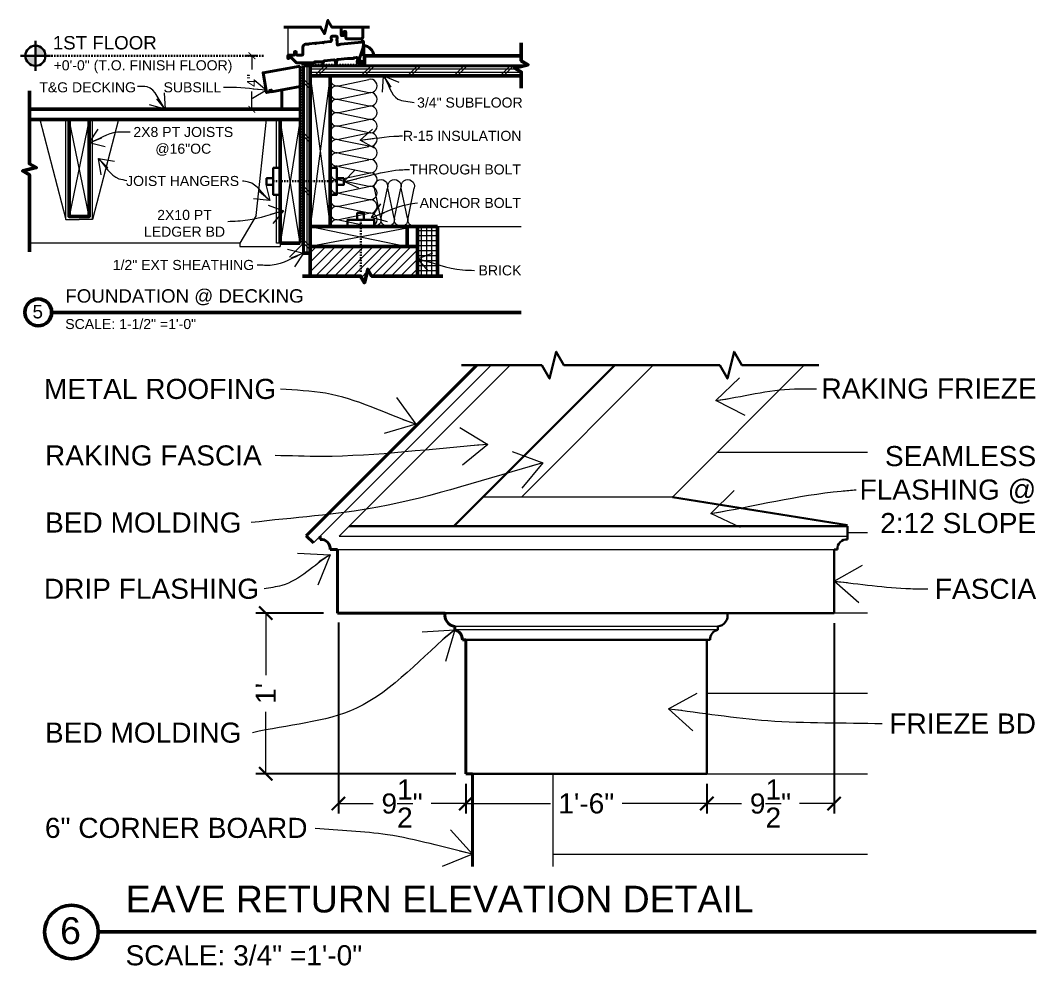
# Model space of a CAD drawing. Header units: inches. Extents: x -54 to 15382, y 469 to 41738.
# Drawn here: x 3517.2 to 3593.3, y 3670 to 3740.6 of the extents above; entities that cross this region are included whole.
import ezdxf

# ---------------------------------------------------------------- set-up
doc = ezdxf.new("R2010")
doc.units = ezdxf.units.IN
doc.header["$MEASUREMENT"] = 0
doc.linetypes.add('CENTER', pattern=[2, 1.25, -0.25, 0.25, -0.25])
doc.linetypes.add('DASHED2', pattern=[0.375, 0.25, -0.125])
doc.layers.get('0').update_dxf_attribs({"lineweight": 9})
for name, color, linetype, lineweight in [('1', 7, 'Continuous', 9), ('2', 7, 'Continuous', 18), ('3', 7, 'Continuous', 30), ('4', 7, 'Continuous', 40), ('5', 7, 'Continuous', 50), ('A-DIMSx', 7, 'Continuous', 9), ('A-TEXTx', 7, 'Continuous', 18), ('TB-11x17', 7, 'Continuous', 50)]:
    doc.layers.add(name, color=color, linetype=linetype, lineweight=lineweight)
doc.styles.get("Standard").update_dxf_attribs({"font": 'arial.ttf'})
doc.dimstyles.get("Standard").update_dxf_attribs({"dimtxt": 3, "dimasz": 2, "dimexe": 0.03125, "dimexo": 0.0625, "dimgap": 0.03125, "dimtad": 0, "dimtoh": 1, "dimdec": 4, "dimlfac": 0.99985, "dimzin": 0, "dimdsep": 46, "dimlunit": 4, "dimtxsty": 'Standard', "dimblk": 'ARCHTICK', "dimblk1": 'ARCHTICK', "dimblk2": 'ARCHTICK', "dimcen": 0.09, "dimclrt": 256, "dimadec": 0, "dimazin": 0, "dimtfac": 1, "dimtdec": 4, "dimtofl": 0, "dimtmove": 0, "dimatfit": 3, "dimfxl": 1, "dimtolj": 1, "dimtzin": 0, "dimarcsym": 0})

# ---------------------------------------------------------------- blocks, each defined once
blk = doc.blocks.new('_ArchTick')
at = {"color": 0, "linetype": 'ByBlock', "lineweight": 0, "const_width": 0.15}
blk.add_lwpolyline([(-0.5, -0.5), (0.5, 0.5)], dxfattribs=at)
blk = doc.blocks.new('*D426')
at = {"layer": 'A-DIMSx', "color": 0, "lineweight": -2, "ltscale": 0.1}
for p, q in [((3550.4152840483384, 3683.5364308495245), (3550.4152840483384, 3681.313038114977)), ((3568.4152840529914, 3683.5364308495245), (3568.4152840529914, 3681.313038114977))]:
    blk.add_line(p, q, dxfattribs=at)
at = {"layer": 'A-DIMSx', "color": 0, "lineweight": 5, "ltscale": 0.1}
for p, q in [((3550.4152840483384, 3682.063038114977), (3556.7370780479364, 3682.063038114977)), ((3568.4152840529914, 3682.063038114977), (3562.0934900533935, 3682.063038114977))]:
    blk.add_line(p, q, dxfattribs=at)
at = {"layer": 'A-DIMSx', "color": 0, "lineweight": 5, "rotation": 180}
blk.add_blockref('_ArchTick', (3550.4152840483384, 3682.063038114977), dxfattribs=at)
at = {"layer": 'A-DIMSx', "color": 0, "lineweight": 5}
blk.add_blockref('_ArchTick', (3568.4152840529914, 3682.063038114977), dxfattribs=at)
at = {"layer": 'A-DIMSx', "ltscale": 0.25, "insert": (3559.415284050665, 3682.063038114977), "char_height": 1.5, "attachment_point": 5}
blk.add_mtext('\\A1;1\'-6"', dxfattribs=at)
blk = doc.blocks.new('*D427')
at = {"layer": 'A-DIMSx', "color": 0, "lineweight": -2, "ltscale": 0.1}
for p, q in [((3577.915284052937, 3695.5364308495245), (3577.915284052937, 3681.313038114977)), ((3568.4152840529914, 3682.813038114977), (3568.4152840529914, 3682.813038114977))]:
    blk.add_line(p, q, dxfattribs=at)
at = {"layer": 'A-DIMSx', "color": 0, "lineweight": 5, "ltscale": 0.1}
for p, q in [((3568.4152840529914, 3682.063038114977), (3571.001232211218, 3682.063038114977)), ((3577.915284052937, 3682.063038114977), (3575.3293358947103, 3682.063038114977))]:
    blk.add_line(p, q, dxfattribs=at)
at = {"layer": 'A-DIMSx', "color": 0, "lineweight": 5, "rotation": 180}
blk.add_blockref('_ArchTick', (3568.4152840529914, 3682.063038114977), dxfattribs=at)
at = {"layer": 'A-DIMSx', "color": 0, "lineweight": 5}
blk.add_blockref('_ArchTick', (3577.915284052937, 3682.063038114977), dxfattribs=at)
at = {"layer": 'A-DIMSx', "ltscale": 0.25, "insert": (3573.165284052964, 3682.063038114977), "char_height": 1.5, "attachment_point": 5}
blk.add_mtext('\\A1;9{\\H1.000000x;\\S1/2;}"', dxfattribs=at)
blk = doc.blocks.new('*D428')
at = {"layer": 'A-DIMSx', "color": 0, "lineweight": -2, "ltscale": 0.1}
for p, q in [((3540.908651200072, 3695.5954181128254), (3540.908651200072, 3681.313038114977)), ((3550.4152840483384, 3683.5364308495245), (3550.4152840483384, 3681.313038114977))]:
    blk.add_line(p, q, dxfattribs=at)
at = {"layer": 'A-DIMSx', "color": 0, "lineweight": 5, "ltscale": 0.1}
for p, q in [((3540.908651200072, 3682.063038114977), (3543.497915782459, 3682.063038114977)), ((3550.4152840483384, 3682.063038114977), (3547.8260194659515, 3682.063038114977))]:
    blk.add_line(p, q, dxfattribs=at)
at = {"layer": 'A-DIMSx', "color": 0, "lineweight": 5, "rotation": 180}
blk.add_blockref('_ArchTick', (3540.908651200072, 3682.063038114977), dxfattribs=at)
at = {"layer": 'A-DIMSx', "color": 0, "lineweight": 5}
blk.add_blockref('_ArchTick', (3550.4152840483384, 3682.063038114977), dxfattribs=at)
at = {"layer": 'A-DIMSx', "ltscale": 0.25, "insert": (3545.6619676242053, 3682.063038114977), "char_height": 1.5, "attachment_point": 5}
blk.add_mtext('\\A1;9{\\H1.000000x;\\S1/2;}"', dxfattribs=at)
blk = doc.blocks.new('*D429')
at = {"layer": 'A-DIMSx', "color": 0, "lineweight": -2, "ltscale": 0.1}
for p, q in [((3539.793098687529, 3696.2864307663112), (3534.7328528156186, 3696.2864307663112)), ((3549.6652840483384, 3684.2864308495245), (3534.7328528156186, 3684.2864308495245))]:
    blk.add_line(p, q, dxfattribs=at)
at = {"layer": 'A-DIMSx', "color": 0, "lineweight": 5, "ltscale": 0.1}
for p, q in [((3535.4828528156186, 3696.2864307663112), (3535.4828528156186, 3691.655973781997)), ((3535.4828528156186, 3684.2864308495245), (3535.4828528156186, 3688.9168878338387))]:
    blk.add_line(p, q, dxfattribs=at)
at = {"layer": 'A-DIMSx', "color": 0, "lineweight": 5}
for p, rotation in [((3535.4828528156186, 3696.2864307663112), 90), ((3535.4828528156186, 3684.2864308495245), 270)]:
    blk.add_blockref('_ArchTick', p, dxfattribs=dict(at, rotation=rotation))
at = {"layer": 'A-DIMSx', "ltscale": 0.25, "insert": (3535.4828528156186, 3690.286430807918), "char_height": 1.5, "attachment_point": 5, "rotation": 90}
blk.add_mtext("\\A1;1'", dxfattribs=at)
blk = doc.blocks.new('Point')
at = {"lineweight": 0, "ltscale": 0.1}
h = blk.add_hatch(color=256, dxfattribs=at)
h.dxf.hatch_style = 1
h.paths.add_polyline_path([(-3.290270957845596, 4.165384880054646, 0.4142135623730951), (-3.352770957845596, 4.102884880054646), (-3.290270957845596, 4.102884880054646)])
h.paths.add_polyline_path([(-3.290270957845596, 4.102884880054646), (-3.290270957845596, 4.040384880054646, 0.4142135623730951), (-3.227770957845596, 4.102884880054646)])
at = {"layer": '3', "ltscale": 0.1}
for p, q in [((-3.290270957845596, 4.102884880054631), (-3.290270957845596, 4.196634880054631)), ((-3.290270957845596, 4.102884880054631), (-3.384020957845596, 4.102884880054631)), ((-3.290270957845596, 4.102884880054631), (-3.196520957845596, 4.102884880054631)), ((-3.290270957845595, 4.102884880054631), (-3.2902709578455944, 4.009134880054631))]:
    blk.add_line(p, q, dxfattribs=at)
blk.add_circle((-3.290270957845596, 4.102884880054631), 0.0625, dxfattribs=at)
blk = doc.blocks.new('BATT Insulation 3.5 INCH')
at = {"layer": '1'}
for p, q in [((5135.605190539806, 4545.042524715045), (5137.846371494704, 4545.508450541334)), ((5135.605190539806, 4545.008450541334), (5137.846371494704, 4544.542524715045))]:
    blk.add_line(p, q, dxfattribs=at)
for centre, start, end in [((5135.475781017255, 4545.52548762819), 180, 284.99999999999443), ((5135.475781017255, 4544.52548762819), 73.8260478039059, 180), ((5137.975781017255, 4545.02548762819), 255.00000000000557, 104.99999999999446)]:
    blk.add_arc(centre, 0.5, start, end, dxfattribs=at)
blk = doc.blocks.new('*D488')
at = {"layer": 'A-DIMSx', "color": 0, "lineweight": -2, "ltscale": 0.1}
for p, q in [((3534.8650480482215, 3737.916985080656), (3534.0775714603155, 3737.916985080656)), ((3535.0338222254018, 3733.916985080658), (3534.0775714603155, 3733.916985080658))]:
    blk.add_line(p, q, dxfattribs=at)
at = {"layer": 'A-DIMSx', "color": 0, "lineweight": 5, "ltscale": 0.1}
for p, q in [((3534.4525714603155, 3737.916985080656), (3534.4525714603155, 3736.891730016144)), ((3534.4525714603155, 3733.916985080658), (3534.4525714603155, 3735.249506278081))]:
    blk.add_line(p, q, dxfattribs=at)
at = {"layer": 'A-DIMSx', "color": 0, "lineweight": 5, "xscale": 0.5, "yscale": 0.5, "zscale": 0.5}
for p, rotation in [((3534.4525714603155, 3737.916985080656), 90), ((3534.4525714603155, 3733.916985080658), 270)]:
    blk.add_blockref('_ArchTick', p, dxfattribs=dict(at, rotation=rotation))
at = {"layer": 'A-DIMSx', "ltscale": 0.25, "insert": (3534.4525714603155, 3736.0706181471123), "char_height": 0.75, "attachment_point": 5, "rotation": 90}
blk.add_mtext('\\A1;4"', dxfattribs=at)

msp = doc.modelspace()

# ---------------------------------------------------------------- hatches: boundary and pattern name
at = {"layer": '1', "ltscale": 0.25}
h = msp.add_hatch(dxfattribs=at)
h.set_pattern_fill('ANSI37', color=256, scale=3, angle=45, style=0)
h.set_pattern_definition([(90, (0, 0), (-0.375, 2.296212748401287e-17), []), (180, (0, 0), (-4.592425496802574e-17, -0.375), [])])
h.paths.add_polyline_path([(3548.3042599261958, 3721.4638332630807), (3548.3042599261958, 3725.166985080656), (3546.8042599261958, 3725.1669850806566), (3546.804259926195, 3723.666985080656), (3546.8042599261958, 3721.4638332630807)])
h = msp.add_hatch(dxfattribs=at)
h.set_pattern_fill('ANSI31', color=256, scale=4, style=0)
h.set_pattern_definition([(45, (-813.7184579050686, 0), (-0.35355339059327373, 0.3535533905932738), [])])
h.paths.add_polyline_path([(3546.8042599261958, 3721.4638332630807), (3546.8042599261958, 3723.6669850806566), (3538.8042599261967, 3723.666985080656), (3538.8042599261967, 3721.4638332630793), (3542.560958586689, 3721.4638332630802), (3542.849633721284, 3720.9638332630807), (3543.099633721285, 3721.9638332630807), (3543.388308855879, 3721.463833263081)])

# ---------------------------------------------------------------- linework, layer by layer
for p, q in [((3537.1280650415224, 3740.0612070701236), (3537.1280650415224, 3737.8846763924103)), ((3538.8042599261976, 3736.4169850806566), (3540.3042599261976, 3725.1669850806566)), ((3540.3042599261976, 3736.4169850806566), (3538.8042599261976, 3725.1669850806566)), ((3522.3042599261935, 3725.9169850806566), (3520.8042599261935, 3733.1669850806566)), ((3522.304259926197, 3733.1669850806575), (3520.8042599261935, 3725.9169850806566)), ((3536.2994782998476, 3729.5419850806566), (3536.299478299848, 3733.1669850806566)), ((3538.0494782998508, 3723.9169850806566), (3536.549478299847, 3733.1669850806566)), ((3538.0494782998508, 3733.1669850806575), (3536.549478299847, 3723.9169850806556)), ((3536.299478299847, 3723.9169850806556), (3536.2994782998476, 3727.5419850806566)), ((3538.8042599261976, 3725.1669850806566), (3546.0542599261958, 3723.6669850806566)), ((3546.0542599261958, 3725.035828658373), (3538.8042599261976, 3723.6669850806566)), ((3548.3042599261958, 3725.1669850806566), (3546.8042599261958, 3725.1669850806566)), ((3533.5428510680435, 3723.9169850806556), (3533.5428510680435, 3723.6669850806556)), ((3536.549478299847, 3723.9169850806556), (3536.299478299847, 3723.9169850806556)), ((3538.1786299955907, 3723.7919656257723), (3537.255308015161, 3722.868643645342)), ((3569.234002389614, 3695.28643080833), (3549.596565711594, 3695.28643080833)), ((3569.234002389614, 3695.03643080833), (3549.596565711594, 3695.03643080833))]:
    msp.add_line(p, q, dxfattribs=at)
at = {"layer": '1', "linetype": 'DASHED2', "ltscale": 0.25}
for q in [(3538.1786299955907, 3723.7919656257723), (3542.8588497885594, 3737.292205122687)]:
    msp.add_line((3538.1792573465186, 3737.2919876603346), q, dxfattribs=at)
at = {"layer": '1'}
for p, q in [((3538.5535067155756, 3737.1669850806566), (3538.554259926565, 3723.1669850806566)), ((3554.2050232325714, 3736.9172375485514), (3538.8042599261976, 3736.9169147662324)), ((3539.1331015813093, 3736.417016441659), (3539.8829760780955, 3737.1669716304605)), ((3539.3830881321983, 3736.417016441659), (3540.1329760777335, 3737.1669850806566)), ((3542.5959368685462, 3736.417016441659), (3543.3458113653323, 3737.1669716304605)), ((3542.845923419435, 3736.417016441659), (3543.5958113649704, 3737.1669850806566)), ((3546.0588447265477, 3736.4170890202327), (3546.808719223334, 3737.167044209034)), ((3546.3088312774366, 3736.4170890202327), (3547.058719222972, 3737.16705765923)), ((3549.5217525845487, 3736.4171615988057), (3550.271627081335, 3737.167116787607)), ((3549.7717391354377, 3736.4171615988057), (3550.521627080973, 3737.167130237803)), ((3552.98466044255, 3736.417234177379), (3553.7345349393363, 3737.1671893661805)), ((3553.234646993439, 3736.417234177379), (3553.9845349389743, 3737.1672028163766)), ((3538.8035874163925, 3735.666998512763), (3538.303560516724, 3736.1669716116467)), ((3554.560752105726, 3736.66724500422), (3538.8042599261976, 3736.6669147662324)), ((3538.8036008665886, 3735.416998513125), (3538.3035739669194, 3735.9169716120086)), ((3518.611628281067, 3733.1669850806584), (3520.5542599261935, 3725.69197075124)), ((3520.5542599261935, 3725.69197075124), (3520.5542599261935, 3733.1669850806575)), ((3524.49689157132, 3733.1669850806584), (3522.5542599261935, 3725.69197075124)), ((3522.5542599261935, 3725.69197075124), (3522.5542599261935, 3733.1669850806575)), ((3534.772516296025, 3725.9800865453003), (3535.549478299847, 3733.1669850806566)), ((3538.803802619532, 3731.6669985185513), (3538.303775719863, 3732.166971617435)), ((3538.803816069728, 3731.4169985189133), (3538.3037891700587, 3731.916971617797)), ((3538.804017822671, 3727.6669985243398), (3538.3039909230024, 3728.1669716232236)), ((3538.804031272867, 3727.4169985247017), (3538.304004373198, 3727.9169716235856)), ((3520.5542599261935, 3725.69197075124), (3521.5542599261935, 3725.69197075124)), ((3522.5542599261935, 3725.69197075124), (3521.5542599261935, 3725.69197075124)), ((3534.772516296025, 3725.9800865453008), (3533.5428510680435, 3723.9169850806556)), ((3533.5428510680435, 3723.9169850806556), (3517.8471939606898, 3723.9169850806556)), ((3536.549478299847, 3723.9169850806556), (3536.549478299847, 3723.6669850806556)), ((3538.804233025811, 3723.666998530128), (3538.304206126142, 3724.1669716290126)), ((3538.804246476007, 3723.4169985304898), (3538.304219576338, 3723.9169716293736)), ((3533.5428510680435, 3723.6669850806556), (3536.549478299847, 3723.6669850806556)), ((3540.8464955785776, 3701.0364308495245), (3577.915283601751, 3701.036430849521))]:
    msp.add_line(p, q, dxfattribs=at)
at = {"layer": '2', "ltscale": 0.1}
msp.add_line((3548.3042599261958, 3725.1669850806566), (3554.560752105728, 3725.1669850806566), dxfattribs=at)
at = {"layer": '2'}
for p, q in [((3552.3125559863593, 3714.8058885968453), (3539.0430982381167, 3701.5364308483067)), ((3540.957311801689, 3702.0364308495245), (3553.7267695482674, 3714.8058885968453)), ((3554.5680146214772, 3704.958676365466), (3564.4152268528474, 3714.8058885968453)), ((3575.6899732857946, 3714.8058885968453), (3565.842761053209, 3704.958676365466)), ((3580.4111643923475, 3708.2866090291714), (3569.171570349976, 3708.2874856618255)), ((3565.842760602023, 3704.958676365466), (3551.7006249782917, 3704.958676365466)), ((3540.9573122528745, 3702.0364308495245), (3578.915284052937, 3702.0364308495245)), ((3580.4111643923475, 3702.2866090109214), (3578.915284052937, 3702.2867256821773)), ((3540.5430986769516, 3701.0364308495245), (3577.915284052937, 3701.036430849521)), ((3580.4111643923475, 3696.2864308495245), (3577.915284052937, 3696.2864308495245)), ((3580.4111643923475, 3690.2864308495245), (3568.4152840529914, 3690.2864308495245)), ((3556.915284108738, 3684.2864308129992), (3556.9152840666147, 3677.3667059357954)), ((3568.4152840529914, 3684.2864308495245), (3580.4111643923475, 3684.2864308495245)), ((3556.9152840722127, 3678.286487839491), (3580.4111643923475, 3678.285148810019))]:
    msp.add_line(p, q, dxfattribs=at)
at = {"layer": '3', "linetype": 'CENTER', "ltscale": 0.1}
msp.add_line((3519.042810269005, 3737.916985080656), (3535.408822225402, 3737.916985080656), dxfattribs=at)
at = {"layer": '3', "ltscale": 0.25}
for p, q in [((3522.304259926197, 3733.1669850806575), (3524.304259926197, 3733.1669850806575)), ((3536.549478299847, 3733.1669850806566), (3535.549478299847, 3733.1669850806566))]:
    msp.add_line(p, q, dxfattribs=at)
at = {"layer": '3', "linetype": 'DASHED2', "ltscale": 0.25}
for p, q in [((3536.049478299847, 3728.5419850806566), (3540.8042599261976, 3728.5419850806566)), ((3542.590372061896, 3725.6669850806566), (3542.590372061896, 3721.749233946732))]:
    msp.add_line(p, q, dxfattribs=at)
at = {"layer": '3'}
for p, q in [((3561.547837219779, 3714.8058885968453), (3549.5283794724583, 3702.7864308495245)), ((3565.842761053209, 3704.958676365466), (3578.915284052937, 3702.859249621876)), ((3541.707312252831, 3702.7864308495245), (3578.915284052937, 3702.7864308495245)), ((3578.915284052937, 3702.0364308495245), (3578.915284052937, 3702.7864308495245)), ((3578.915284052937, 3702.0364308495245), (3578.915284052937, 3701.7864308495245)), ((3578.165284052937, 3701.0364308495245), (3577.915284052937, 3701.036430849521)), ((3577.915284052937, 3701.036430849521), (3577.915284052935, 3696.2864308495245)), ((3577.915283601751, 3696.2864308495245), (3548.8780849096947, 3696.2864307848704)), ((3569.234002389614, 3695.03643080833), (3569.234002389614, 3695.28643080833)), ((3568.4152840529296, 3694.2864308083335), (3550.4152840482784, 3694.286430808331)), ((3568.4152840529914, 3684.2864308495245), (3568.4152840529914, 3694.2864308083335)), ((3568.6652840482766, 3694.2864308083354), (3568.4152840529296, 3694.2864308083354)), ((3568.4152840529914, 3684.2864308495245), (3550.915284108738, 3684.2864308495245))]:
    msp.add_line(p, q, dxfattribs=at)
at = {"layer": '3', "ltscale": 0.25}
for points in [[(3536.549478299847, 3727.5419850806566), (3536.049478299847, 3727.5419850806566), (3536.049478299847, 3729.5419850806566), (3536.549478299847, 3729.5419850806566)], [(3540.3042599261976, 3727.5419850806566), (3540.8042599261976, 3727.5419850806566), (3540.8042599261976, 3729.5419850806566), (3540.3042599261976, 3729.5419850806566)], [(3536.042166967969, 3728.264698818616), (3535.542166967969, 3728.264698818616), (3535.542166967969, 3728.764698818616), (3536.049478299847, 3728.764698818616)], [(3540.8115712580757, 3728.264698818616), (3541.3115712580757, 3728.264698818616), (3541.3115712580757, 3728.764698818616), (3540.8042599261976, 3728.764698818616)], [(3542.3130857998553, 3725.6742964125347), (3542.3130857998553, 3726.1742964125347), (3542.8130857998553, 3726.1742964125347), (3542.8130857998553, 3725.6669850806566)], [(3541.590372061896, 3725.1669850806566), (3541.590372061896, 3725.6669850806566), (3543.590372061896, 3725.6669850806566), (3543.590372061896, 3725.1669850806566)]]:
    msp.add_lwpolyline(points, dxfattribs=at)
at = {"layer": '3', "flags": 128}
for points in [[(3564.4152268528474, 3714.8058885968453), (3557.7497849747306, 3714.805888596848), (3557.1724347055424, 3715.805888596847), (3556.6724347055406, 3713.805888596847), (3556.0950844363506, 3714.805888596846), (3550.105283577009, 3714.8058885968453)], [(3576.7683743963867, 3714.8058885968453), (3571.029622905546, 3714.805888596848), (3570.452272636358, 3715.805888596847), (3569.952272636356, 3713.805888596847), (3569.374922367166, 3714.805888596846), (3564.4152268528474, 3714.8058885968453)]]:
    msp.add_lwpolyline(points, dxfattribs=at)
at = {"layer": '3'}
for centre, radius, start, end in [((3578.8529867416746, 3701.098728133492), 0.6905186130718889, 84.82384382812097, 185.1761549003111), ((3569.1325253975374, 3696.117447417282), 0.8371894554254822, 276.9620269993602, 11.644935133593027), ((3569.403808115945, 3694.31704159911), 0.7391581826895274, 103.28108999141342, 182.37347143495458)]:
    msp.add_arc(centre, radius, start, end, dxfattribs=at)
at = {"layer": '4'}
for p, q in [((3554.726562338467, 3737.1669850806566), (3538.3042599261976, 3737.1669850806566)), ((3538.3042599261976, 3723.1669850806566), (3538.3042599261976, 3737.1669850806566)), ((3538.0494782998503, 3733.9169850806575), (3538.0494782998494, 3735.6107838539456)), ((3538.0494782998503, 3733.9169850806575), (3538.0494782998508, 3733.1669850806575)), ((3538.0494782998508, 3723.9169850806566), (3538.0494782998508, 3733.1669850806575)), ((3551.251895814593, 3714.8058885968453), (3538.512768152228, 3702.0667609341963)), ((3539.0430982381167, 3701.5364308483067), (3538.512768152228, 3702.0667609341963)), ((3539.543098238113, 3702.036430848312), (3539.5430982369016, 3701.7864308495236)), ((3539.543098689297, 3702.036430848312), (3539.5430986880856, 3701.7864308495236)), ((3540.8464955785776, 3701.0364308495245), (3540.2930982369016, 3701.0364308495264)), ((3540.5430986769516, 3701.0364308495245), (3540.2930986880856, 3701.0364308495264)), ((3540.8464955785776, 3701.0364308495245), (3540.846495589155, 3696.2864307663112)), ((3540.8464960297615, 3701.0364308495245), (3540.846496040339, 3696.2864307663112)), ((3548.8780849096947, 3696.2864307848704), (3540.846496040339, 3696.286430766987)), ((3549.596565711594, 3695.03643080833), (3549.596565711594, 3695.28643080833)), ((3550.4152840482784, 3694.286430808331), (3550.1652840529296, 3694.286430808331)), ((3550.1652840529296, 3694.2864308083354), (3550.4152840482784, 3694.2864308083354)), ((3550.4152840483384, 3694.286430808331), (3550.4152840483384, 3684.2864308495245)), ((3550.915284108738, 3684.2864308495245), (3550.4152840483384, 3684.2864308495245)), ((3550.915284108738, 3684.2864308495245), (3550.9152840666147, 3677.3667059357954))]:
    msp.add_line(p, q, dxfattribs=at)
at = {"layer": '4', "ltscale": 0.25}
msp.add_line((3536.6744782998494, 3735.368334255471), (3536.6744782998503, 3733.9169850806575), dxfattribs=at)
at = {"layer": '4', "flags": 128}
for points in [[(3543.2317640839196, 3740.061207070125), (3540.4094261455216, 3740.061207070125), (3540.1207510109275, 3740.5612070701245), (3539.8707510109266, 3739.5612070701245), (3539.5820758763316, 3740.061207070124), (3536.8308918852235, 3740.0612070701236)], [(3538.0494782998494, 3737.133923771774), (3535.282555040813, 3736.6460405476555), (3535.5430273073134, 3735.1688289181375), (3535.7892292455663, 3735.212240962554), (3535.767523223358, 3735.3353419316804), (3535.890624192484, 3735.357047953889), (3535.9123302146927, 3735.2339469847625), (3538.0494782998494, 3735.6107838539456), (3538.0494782998494, 3737.133923771774)]]:
    msp.add_lwpolyline(points, dxfattribs=at)
msp.add_lwpolyline([(3541.119315041523, 3740.061207070125), (3541.1193150415234, 3739.458676392411, 0.4142135623730951), (3541.1503150415233, 3739.427676392411), (3541.2683786895036, 3739.427676392411, 0.4040262258355379), (3541.299359805141, 3739.4575945080123), (3541.3073973010573, 3739.6877582768084, -0.4040262258352902), (3541.338378416695, 3739.717676392411), (3541.4313150415232, 3739.717676392411, -0.4142135623730951), (3541.462315041523, 3739.686676392411), (3541.462315041523, 3739.2616763924107, 0.4142135623730951), (3541.5403150415227, 3739.1836763924102), (3542.6193150415224, 3739.1836763924102, 0.4142135623730951), (3542.7443150415224, 3739.3086763924102), (3542.7443150415224, 3740.061207070125)], format="xyb", dxfattribs=at)
msp.add_lwpolyline([(3540.7355650415234, 3739.392176392409), (3540.4580650415232, 3739.392176392409, 0.414213562372991), (3540.3780650415233, 3739.312176392409), (3540.3780650415233, 3739.177903438748, 0.2679491924306384), (3540.4005650415234, 3739.1389322955783, -0.5773502691895162), (3540.4005650415234, 3739.078310517313, 0.2581658848119315), (3540.3780951787526, 3739.040986019955, -0.3734021360741984), (3540.3154590513163, 3738.9739309363194), (3539.8365686451075, 3738.923597526399, 0.2148797716409152), (3539.8046330398233, 3738.9049698020317, -0.4505635568897263), (3539.752485946658, 3738.8994889216838, 0.2148797716408056), (3539.717375289301, 3738.9110697998885), (3539.2756582961197, 3738.8646434731163, 0.2148797716410181), (3539.2437226908355, 3738.846015748749, -0.4505635568898911), (3539.19157559767, 3738.840534868401, 0.2148797716408654), (3539.156464940313, 3738.8521157466057), (3538.7147479471328, 3738.8056894198335, 0.2148797716410181), (3538.6828123418477, 3738.787061695466, -0.4505635568895582), (3538.6306652486824, 3738.781580815118, 0.2148797716409502), (3538.5955545913253, 3738.793161693322), (3538.4498640642364, 3738.7778490018873, 0.3838640350354827), (3538.2618150415233, 3738.5689994038603), (3538.2618150415233, 3738.034676392411, -0.414213562373214), (3538.1918150415227, 3737.96467639241), (3537.8330650415232, 3737.96467639241, -0.4142135623730951), (3537.7630650415226, 3738.034676392411), (3537.7630650415226, 3738.1796763924103, 0.9999999999999998), (3537.6280650415233, 3738.1796763924103), (3537.6280650415233, 3738.034676392411, -0.4142135623730951), (3537.5580650415227, 3737.96467639241), (3537.2080650415232, 3737.96467639241, 0.41421356237288703), (3537.1280650415224, 3737.8846763924103), (3537.1280650415233, 3737.759676396762, 0.9801921173800384), (3537.238021032535, 3737.7574763947496, -0.6538057219945542), (3537.3574624847065, 3737.8041738670936), (3537.747492967979, 3737.4141433838213, 0.1989123673795971), (3537.8125970443793, 3737.3871763924108), (3539.075120323039, 3737.3871763924108, 0.4065347792772264), (3539.1151065026593, 3737.42612499367, -0.406534779278245), (3539.1550926822806, 3737.46507359493), (3539.6550926822806, 3737.46507359493, -0.4065347792774113), (3539.695078861902, 3737.42612499367, 0.4511010114858932), (3539.7410650415227, 3737.387628952544, 0.4072117702074654), (3539.786457351643, 3737.4202304653036), (3539.8012410079077, 3737.5040727463, -0.3345953195014863), (3539.836452179497, 3737.5369076950083), (3540.5743163602297, 3737.614460345454, -0.3939104756149723), (3540.656005615649, 3737.5529030761836), (3540.680565041523, 3737.413619650725, 0.3639702342661728), (3540.7120788896195, 3737.3871763924108), (3540.739051193427, 3737.3871763924108, 0.363970234266133), (3540.7705650415232, 3737.413619650725), (3540.8005390788326, 3737.583610863583, -0.3345953195022191), (3540.866560025564, 3737.6451763924106), (3541.599166088539, 3737.722176392411), (3542.029166088539, 3737.722176392411, 0.3162006303199569), (3542.0667984685374, 3737.748618959922, -0.2876331052282528), (3542.100249710005, 3737.774842403249), (3542.2552183922376, 3737.791130268085, -0.5429556996383402), (3542.3607768901934, 3737.6607763791108), (3542.3037782709393, 3737.4853526669885, 0.50952544949429), (3542.375107509661, 3737.3871763924108), (3542.740891667068, 3737.3871763924108, 0.8540806854630137), (3542.7524798043564, 3737.4603410117716), (3542.529486016902, 3737.532796085453, -0.1989123673775127), (3542.471287063922, 3737.582502687108, -0.19891236738169898), (3542.4663071821983, 3737.6457780838473), (3542.780399562827, 3738.6124550328605, 0.0787017068245914), (3542.7843150415233, 3738.6371763924108), (3542.7843150415233, 3738.9471763924103, 0.7980998297234125), (3542.6797252717874, 3738.9709640938036, -0.2603567677816678), (3542.643855604669, 3738.945673273288), (3541.102255525256, 3738.7836445758558, 0.0951604904470454), (3540.9181512484197, 3738.727808203117, -0.5642974309135987), (3540.8155650415233, 3738.7897609199263), (3540.8155650415233, 3739.0393393741433, 0.2679491924309831), (3540.7930650415233, 3739.078310517313, -0.5773502691892454), (3540.7930650415233, 3739.1389322955783, 0.2679491924308365), (3540.8155650415224, 3739.177903438748), (3540.8155650415233, 3739.312176392409, 0.4142135623733032)], format="xyb", close=True, dxfattribs=at)
at = {"layer": '4'}
for centre, radius, start, end in [((3542.7843150415233, 3737.9169850806566), 0.75, 0, 90), ((3539.60539553703, 3701.098728133492), 0.6905186130718889, 354.82384509968887, 95.17615617202937), ((3539.605395988214, 3701.098728133492), 0.6905186130718889, 354.82384509968887, 95.17615617202937), ((3549.6980427036706, 3696.117447417282), 0.8371894554254822, 168.35506486640696, 263.0379730006398), ((3549.426759985263, 3694.31704159911), 0.7391581826895274, 357.6265285650454, 76.71891000858658)]:
    msp.add_arc(centre, radius, start, end, dxfattribs=at)
at = {"layer": '5'}
for p, q in [((3542.7843150415233, 3737.9169850806566), (3542.7843150415233, 3738.6669850806566)), ((3554.560752105728, 3737.9169850806566), (3542.7843150415233, 3737.9169850806566)), ((3542.8588497885594, 3737.9169850806566), (3542.8588497885594, 3737.1669850806566)), ((3538.8042599261976, 3721.46383326308), (3538.8042599261976, 3737.1669850806566)), ((3538.8042599261976, 3736.4169850806566), (3554.5607521057254, 3736.4169850806566)), ((3540.3042599261976, 3736.4169850806566), (3540.3042599261976, 3725.1669850806566)), ((3538.0494782998503, 3733.9169850806575), (3517.8471939606948, 3733.9169850806593)), ((3536.8042599261935, 3733.1669850806566), (3517.8471939606948, 3733.1669850806593)), ((3536.549478299847, 3733.1669850806566), (3536.549478299847, 3723.9169850806556)), ((3538.0494782998508, 3733.1669850806575), (3536.549478299847, 3733.1669850806566)), ((3540.3042599261976, 3725.1669850806566), (3546.0542599261958, 3725.1669850806566)), ((3546.0542599261958, 3725.1669850806566), (3546.0542599261958, 3723.6669850806566)), ((3546.8042599261958, 3725.1669850806566), (3546.0542599261958, 3725.1669850806566)), ((3546.8042599261958, 3723.6669850806566), (3546.8042599261958, 3725.1669850806566)), ((3548.3042599261958, 3725.1669850806566), (3546.8042599261958, 3725.1669850806566)), ((3548.3042599261958, 3725.1669850806566), (3548.3042599261958, 3721.463833263081)), ((3538.0494782998508, 3723.9169850806566), (3536.549478299847, 3723.9169850806556)), ((3538.8042599261976, 3723.1669850806566), (3538.3042599261976, 3723.1669850806566)), ((3546.8042599261958, 3723.6669850806566), (3538.8042599261976, 3723.6669850806566)), ((3546.8042599261958, 3723.6669850806566), (3546.8042599261958, 3721.463833263081))]:
    msp.add_line(p, q, dxfattribs=at)
at = {"layer": '5', "ltscale": 0.1}
for p, q in [((3540.3042599261976, 3725.1669850806566), (3538.8042599261976, 3725.1669850806566)), ((3519.5000784669483, 3718.7508974619827), (3554.560752105728, 3718.7508974619827)), ((3522.9786606280013, 3672.468326094756), (3593.0000784669483, 3672.468326094756))]:
    msp.add_line(p, q, dxfattribs=at)
at = {"layer": '5', "flags": 128}
for points in [[(3554.560752105724, 3735.4861386915272), (3554.560752105726, 3736.7118573878765), (3554.060752105727, 3737.0005325224715), (3555.060752105727, 3737.2505325224715), (3554.5607521057277, 3737.5392076570665), (3554.5607521057304, 3738.886559368525)], [(3517.8471939606893, 3723.2665522859693), (3517.847193960691, 3729.0277838302227), (3517.347193960692, 3729.3164589648177), (3518.347193960692, 3729.5664589648177), (3517.847193960693, 3729.8551340994127), (3517.8471939606957, 3735.3041867844495)], [(3520.8042599261935, 3733.1669850806566), (3520.8042599261935, 3725.9169850806566), (3522.3042599261935, 3725.9169850806566), (3522.3042599261935, 3733.1669850806566), (3520.8042599261935, 3733.1669850806566)], [(3548.711614833351, 3721.463833263081), (3543.388308855879, 3721.463833263081), (3543.099633721285, 3721.9638332630807), (3542.849633721284, 3720.9638332630807), (3542.560958586689, 3721.4638332630802), (3538.240508814502, 3721.46383326308)]]:
    msp.add_lwpolyline(points, dxfattribs=at)
at = {"layer": '5', "ltscale": 0.1}
for centre, radius in [((3518.5000784669483, 3718.7508974619827), 1), ((3520.9786606280013, 3672.468326094756), 2)]:
    msp.add_circle(centre, radius, dxfattribs=at)

# ---------------------------------------------------------------- block references
at = {"ltscale": 0.1, "xscale": -12.000000000000027, "yscale": 12.000000000000027, "zscale": 12.000000000000027}
msp.add_blockref('Point', (3478.8095587748585, 3688.6823665200013), dxfattribs=at)
at = {"layer": '3', "ltscale": 0.25}
for p in [(-1594.6715210910575, -809.3585025475331), (-1594.6715210910575, -810.3585025475331), (-1594.6715210910575, -811.3585025475331), (-1594.6715210910575, -812.3585025475331), (-1594.6715210910575, -813.3585025475331), (-1594.6715210910575, -814.3585025475331), (-1594.6715210910575, -815.3585025475331), (-1594.6715210910575, -816.3585025475331), (-1594.6715210910575, -817.3585025475331), (-1594.6715210910575, -818.3585025475331), (-1594.6715210910575, -819.3585025475331)]:
    msp.add_blockref('BATT Insulation 3.5 INCH', p, dxfattribs=at)
at = {"layer": '3', "ltscale": 0.25, "xscale": -1, "rotation": 270}
for p in [(-1000.9351155662948, -1409.8087959365976), (-999.9351155662948, -1409.8087959365976), (-998.9351155662948, -1409.8087959365976)]:
    msp.add_blockref('BATT Insulation 3.5 INCH', p, dxfattribs=at)

# ---------------------------------------------------------------- texts
at = {"ltscale": 0.5, "attachment_point": 1}
for s, insert, char_height, width in [('{1ST FLOOR }', (3519.5878675041704, 3739.390331110028), 1, 17.747748141033753), ('{+0\'-0" (T.O. FINISH FLOOR)}', (3519.646981382677, 3737.581201184343), 0.7500000000000017, 13.542753413927585)]:
    msp.add_mtext(s, dxfattribs=dict(at, insert=insert, char_height=char_height, width=width))
at = {"ltscale": 0.1}
for s, insert, char_height, width, attachment_point in [('{FOUNDATION @ DECKING}', (3520.525052953204, 3720.479423039387), 1, 78.05366480162866, 1), ('{5}', (3518.4656397489107, 3718.793858635732), 1, 2.787644522404662, 5), ('{EAVE RETURN ELEVATION DETAIL}', (3525.028609600513, 3675.925377249564), 2, 156.10732960325822, 1), ('{6}', (3520.909783191926, 3672.554248442254), 2, 5.575289044809324, 5)]:
    msp.add_mtext(s, dxfattribs=dict(at, insert=insert, char_height=char_height, width=width, attachment_point=attachment_point))
at = {"layer": 'A-TEXTx', "ltscale": 0.25}
for s, insert, char_height, attachment_point in [('{T&G DECKING }', (3518.578365253616, 3735.556679483751), 0.75, 4), ('{SUBSILL }', (3527.8541199741503, 3735.556679483751), 0.75, 4), ('{3/4" SUBFLOOR}', (3554.6657331949455, 3734.4176834946593), 0.75, 6), ('{2X8 PT JOISTS\\P@16"OC }', (3529.328268909346, 3731.5245953064605), 0.75, 5), ('{R-15 INSULATION}', (3554.5766807196737, 3731.9310728775827), 0.75, 6), ('{THROUGH BOLT}', (3554.541961563436, 3729.422693750342), 0.75, 6), ('{JOIST HANGERS}', (3529.2792549160545, 3728.560828648267), 0.75, 5), ('{ANCHOR BOLT}', (3554.541961563436, 3726.922693750342), 0.75, 6), ('{2X10 PT\\PLEDGER BD}', (3529.4207676477986, 3725.3983695943393), 0.75, 5), ('{1/2" EXT SHEATHING}', (3529.3428422626844, 3722.286655429966), 0.75, 5), ('{BRICK}', (3554.571898840047, 3721.8813495638337), 0.75, 6), ('{METAL ROOFING }', (3518.9228920537676, 3713.0231977816607), 1.5, 4), ('{RAKING FRIEZE }', (3593.038653835849, 3713.0500744691917), 1.5, 6), ('{RAKING FASCIA }', (3519.0038006873538, 3708.053207402128), 1.5, 4), ('{SEAMLESS\\PFLASHING @\\P2:12 SLOPE }', (3593.003230971913, 3705.5033123334806), 1.5, 6), ('{BED MOLDING}', (3519.007615683831, 3703.042818276711), 1.5, 4), ('{DRIP FLASHING }', (3518.921853750517, 3698.0953214837436), 1.5, 4), ('{FASCIA }', (3593.003230971913, 3698.0896434330202), 1.5, 6), ('{BED MOLDING }', (3518.9994482771235, 3687.3473049676427), 1.5, 4), ('{FRIEZE BD }', (3592.985268096769, 3688.039191698524), 1.5, 6), ('{6" CORNER BOARD }', (3518.9994482771235, 3680.2337777918365), 1.5, 4)]:
    msp.add_mtext(s, dxfattribs=dict(at, insert=insert, char_height=char_height, attachment_point=attachment_point))
at = {"layer": 'TB-11x17', "ltscale": 0.5, "attachment_point": 1}
for s, insert, char_height, width in [('{SCALE: 1-1/2" =1\'-0"}', (3520.5198106640632, 3718.2545362390783), 0.7499999999999998, 12.179363326010616), ('{SCALE: 3/4" =1\'-0"}', (3525.018125022231, 3671.475603648929), 1.4999999999999996, 24.358726652021232)]:
    msp.add_mtext(s, dxfattribs=dict(at, insert=insert, char_height=char_height, width=width))

# ---------------------------------------------------------------- dimensions: what is measured, and where the dimension line sits
at = {"layer": 'A-DIMSx', "ltscale": 0.1}
dim = msp.add_linear_dim(base=(3534.4525714603155, 3733.916985080658), p1=(3535.2400480482215, 3737.916985080656), p2=(3535.4088222254018, 3733.916985080658), angle=90, dimstyle='Standard', override={"dimtxt": 0.75, "dimasz": 0.5, "dimexe": 0.375, "dimexo": 0.375, "dimgap": 0.375, "dimlfac": -47.9928, "dimlwd": 5}, dxfattribs=at)
dim.commit()
dim.dimension.update_dxf_attribs({"geometry": '*D488', "text_midpoint": (3534.4525714603155, 3736.0706181471123), "dimtype": 160})
dim = msp.add_linear_dim(base=(3535.4828528156186, 3696.2864307663112), p1=(3550.4152840483384, 3684.2864308495245), p2=(3540.543098687529, 3696.2864307663112), angle=90, dimstyle='Standard', override={"dimtxt": 1.5, "dimasz": 1, "dimexe": 0.75, "dimexo": 0.75, "dimgap": 0.75, "dimlfac": -47.9928, "dimtmove": 2, "dimlwd": 5}, dxfattribs=at)
dim.commit()
dim.dimension.update_dxf_attribs({"geometry": '*D429', "text_midpoint": (3535.4828528156186, 3690.286430807918)})
for base, p1, p2, picture, middle in [((3540.908651200072, 3682.063038114977), (3550.4152840483384, 3684.2864308495245), (3540.908651200072, 3696.3454181128254), '*D428', (3545.6619676242053, 3682.063038114977)), ((3577.915284052937, 3682.063038114977), (3568.4152840529914, 3682.063038114977), (3577.915284052937, 3696.2864308495245), '*D427', (3573.165284052964, 3682.063038114977)), ((3568.4152840529914, 3682.063038114977), (3550.4152840483384, 3684.2864308495245), (3568.4152840529914, 3684.2864308495245), '*D426', (3559.415284050665, 3682.063038114977))]:
    dim = msp.add_linear_dim(base=base, p1=p1, p2=p2, dimstyle='Standard', override={"dimtxt": 1.5, "dimasz": 1, "dimexe": 0.75, "dimexo": 0.75, "dimgap": 0.75, "dimlfac": -47.9928, "dimtmove": 2, "dimlwd": 5}, dxfattribs=at)
    dim.commit()
    dim.dimension.update_dxf_attribs({"geometry": picture, "text_midpoint": middle})

# ---------------------------------------------------------------- leaders
at = {"layer": 'A-TEXTx', "path_type": 1, "annotation_type": 0, "has_hookline": 1}
for points, override, hookline_direction, text_width in [([(3535.550945388651, 3735.3358822561877), (3532.9834830907125, 3735.553085908618), (3532.3228049022196, 3735.556679483751)], {"dimasz": 1, "dimgap": 0.25, "dimldrblk": 'Open90', "dimlwd": -1}, 1, 4.225272851296043), ([(3544.2866369191734, 3736.4123354200806), (3545.3567202690856, 3734.6879031713047), (3546.5678371718127, 3734.4176834946593)], {"dimasz": 1, "dimgap": 0.25, "dimldrblk": 'Open90', "dimlwd": -1}, 0, 7.83100272851296), ([(3527.9819769434466, 3733.9169850806584), (3526.6332270347675, 3735.593714258486), (3525.9061937725946, 3735.6237182155455)], {"dimasz": 1, "dimgap": 0.25, "dimldrblk": 'Open90', "dimlwd": -1}, 1, 7.128581173260572), ([(3522.3042599261935, 3731.4165168881445), (3524.4208193222285, 3732.2338505505627), (3525.3626522177883, 3732.2274313465336)], {"dimasz": 1, "dimgap": 0.25, "dimldrblk": 'Open90', "dimlwd": -1}, 0, 8.358458390177352), ([(3542.534808230576, 3731.620536745137), (3545.417732635566, 3731.9241991837566), (3545.704108749285, 3731.9310728775827)], {"dimasz": 1, "dimgap": 0.25, "dimldrblk": 'Open90', "dimlwd": -1}, 0, 8.676159618008185), ([(3522.9934135628973, 3730.2371560435954), (3524.52128694683, 3728.7350984779177), (3525.1268998919477, 3728.609226926874)], {"dimasz": 1, "dimgap": 0.25, "dimldrblk": 'Open90', "dimlwd": -1}, 0, 8.358458390177352), ([(3541.3115712580757, 3728.514698818616), (3545.7317793462935, 3729.4068584979577), (3546.2213617750635, 3729.422693750342)], {"dimasz": 1, "dimgap": 0.25, "dimldrblk": 'Open90', "dimlwd": -1}, 0, 8.278649386084584), ([(3535.778261006906, 3727.105061432844), (3534.208544184541, 3728.4873796364054), (3533.7412821027497, 3728.560828648267)], {"dimasz": 1, "dimgap": 0.25, "dimldrblk": 'Open90', "dimlwd": -1}, 1, 8.358458390177352), ([(3543.3855355048368, 3725.8437924212662), (3546.0752668144983, 3726.8148213082422), (3546.8024115204894, 3726.922693750342)], {"dimasz": 1, "dimgap": 0.25, "dimldrblk": 'Open90', "dimlwd": -1}, 0, 7.543485675306958), ([(3536.8042599261935, 3726.325244200545), (3534.137892766278, 3725.625840308343), (3532.645741687451, 3725.5150199278596)], {"dimasz": 1, "dimgap": 0.25, "dimldrblk": 'Open90', "dimlwd": -1}, 1, 5.927864938608457), ([(3538.3042599261976, 3723.1669850806566), (3535.9523878488385, 3722.2657454503897), (3534.837529083423, 3722.286655429966)], {"dimasz": 1, "dimgap": 0.25, "dimldrblk": 'Open90', "dimlwd": -1}, 1, 10.38130968622101), ([(3546.8309229116207, 3722.7424415641835), (3550.173451252158, 3721.9282608556905), (3551.0696190059925, 3721.8813495638337)], {"dimasz": 1, "dimgap": 0.25, "dimldrblk": 'Open90', "dimlwd": -1}, 0, 3.118178717598908), ([(3546.6855840173066, 3710.4025968803444), (3539.9552481512715, 3712.709276552856), (3536.596612499464, 3713.0231977816607)], {"dimasz": 2, "dimgap": 0.75, "dimldrblk": 'Open90', "dimlwd": -1}, 1, 17.06070941336971), ([(3569.093563211182, 3712.1603058768205), (3574.9590271214433, 3713.037708916046), (3576.6093088912976, 3713.0500744691917)], {"dimasz": 2, "dimgap": 0.75, "dimldrblk": 'Open90', "dimlwd": -1}, 0, 15.779672578444748), ([(3552.0748659846513, 3708.878891591049), (3539.6649017059312, 3707.9885072128636), (3536.180386953745, 3708.053207402128)], {"dimasz": 2, "dimgap": 0.75, "dimldrblk": 'Open90', "dimlwd": -1}, 1, 16.023192360163712), ([(3556.167454361139, 3707.499045476375), (3543.8543366138797, 3704.1951873730745), (3534.3922790242696, 3703.042818276711)], {"dimasz": 2, "dimgap": 0.75, "dimldrblk": 'Open90', "dimlwd": -1}, 1, 14.375852660300136), ([(3568.723451770479, 3703.721073578736), (3578.4541846102834, 3705.4060892126895), (3579.5566910806065, 3705.5033123334806)], {"dimasz": 2, "dimgap": 0.75, "dimldrblk": 'Open90', "dimlwd": -1}, 0, 12.951568894952253), ([(3540.2930982369003, 3700.650492788252), (3536.6773675699787, 3698.348246539586), (3535.356478500935, 3698.0953214837436)], {"dimasz": 2, "dimgap": 0.75, "dimldrblk": 'Open90', "dimlwd": -1}, 1, 15.765347885402457), ([(3577.915284052936, 3698.6614308495227), (3583.623543282492, 3698.115930785092), (3584.914916940099, 3698.0896434330202)], {"dimasz": 2, "dimgap": 0.75, "dimldrblk": 'Open90', "dimlwd": -1}, 0, 7.409959072305593), ([(3549.596565711594, 3695.03643080833), (3542.2569531125173, 3689.182866749417), (3534.5062127514925, 3687.3473049676427)], {"dimasz": 2, "dimgap": 0.75, "dimldrblk": 'Open90', "dimlwd": -1}, 1, 14.375852660300136), ([(3565.5517552461365, 3689.145054510593), (3572.9582733277007, 3688.261535856193), (3581.4921052178856, 3688.039191698524)], {"dimasz": 2, "dimgap": 0.75, "dimldrblk": 'Open90', "dimlwd": -1}, 0, 10.67087312414734), ([(3550.9152840694965, 3678.2820833872706), (3544.566144626549, 3679.7299091725954), (3539.1781316452075, 3680.194337392642)], {"dimasz": 2, "dimgap": 0.75, "dimldrblk": 'Open90', "dimlwd": -1}, 1, 19.416098226466577)]:
    msp.add_leader(points, dimstyle='Standard', override=override, dxfattribs=dict(at, hookline_direction=hookline_direction, text_width=text_width))

doc.saveas('drawing.dxf')
